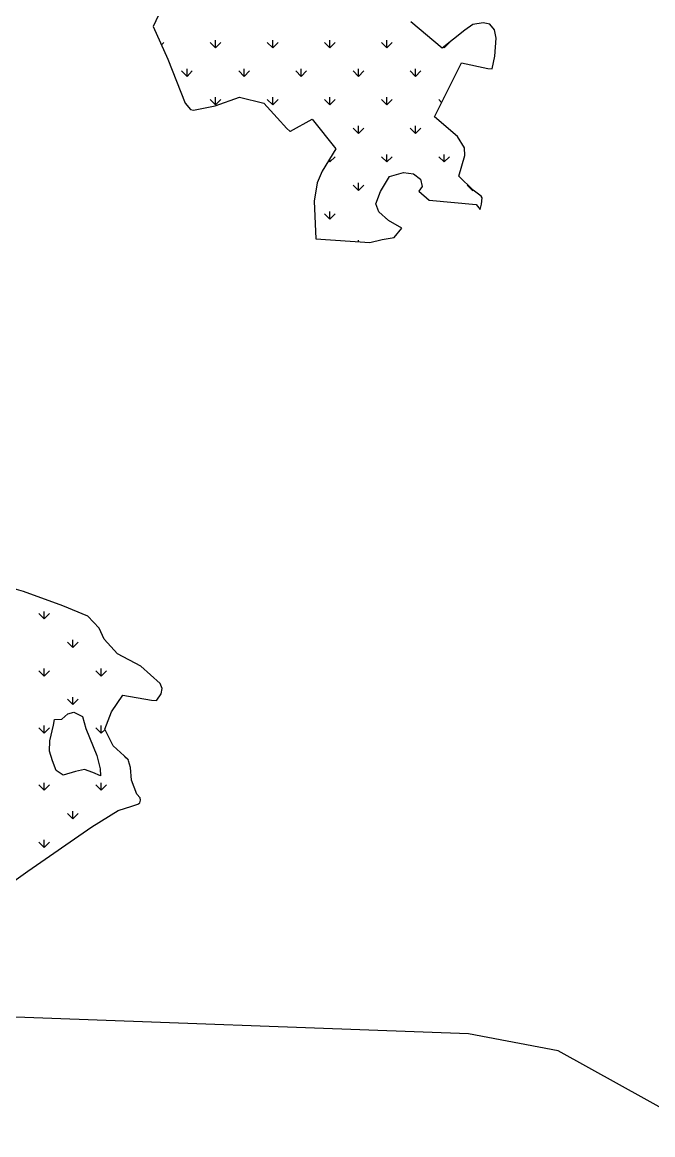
# Model space of a CAD drawing. Header units: metres. Extents: x 266208 to 280437, y 2124392 to 2131586.
# Drawn here: x 271364 to 272950, y 2125802 to 2128600 of the extents above; entities that cross this region are included whole.
import ezdxf

# ---------------------------------------------------------------- set-up
doc = ezdxf.new("R2010")
doc.units = ezdxf.units.M
doc.layers.add('MANGROOVES', color=112, linetype='Continuous')
doc.layers.add('village', color=3, linetype='Continuous')

msp = doc.modelspace()

# ---------------------------------------------------------------- linework, layer by layer
at = {"layer": 'MANGROOVES'}
for p, q in [((271706.4, 2128618.3), (271693.3, 2128590.2)), ((271693.3, 2128590.2), (271730.3, 2128507.9)), ((272420.6, 2128535.5), (272341.5, 2128601.7)), ((272497.8, 2128594.8), (272477.3, 2128580.6)), ((272523.3, 2128599.3), (272497.8, 2128594.8)), ((272540.4, 2128595.5), (272523.3, 2128599.3)), ((272552.2, 2128581.7), (272540.4, 2128595.5)), ((272555.8, 2128560.4), (272552.2, 2128581.7)), ((272477.3, 2128580.6), (272420.6, 2128535.5)), ((272552.6, 2128514.8), (272555.8, 2128560.4)), ((271730.3, 2128507.9), (271774.2, 2128396.6)), ((272400.9, 2128362.9), (272469.1, 2128498.5)), ((272469.1, 2128498.5), (272535.2, 2128484)), ((272546, 2128483.5), (272552.6, 2128514.8)), ((272535.2, 2128484), (272546, 2128483.5)), ((272546, 2128483.5), (272546, 2128483.5)), ((271774.2, 2128396.6), (271787.5, 2128381)), ((271795, 2128379.3), (271849.4, 2128390.1)), ((271849.4, 2128390.1), (271910.9, 2128411.9)), ((271910.9, 2128411.9), (271972, 2128396.8)), ((271972, 2128396.8), (272005.6, 2128359.8)), ((271787.5, 2128381), (271795, 2128379.3)), ((272005.6, 2128359.8), (272029.6, 2128332.9)), ((272458.5, 2128312.9), (272400.9, 2128362.9)), ((272029.6, 2128332.9), (272037.4, 2128326.5)), ((272038.6, 2128326.4), (272093.3, 2128357)), ((272093.3, 2128357), (272152.8, 2128282.1)), ((272037.4, 2128326.5), (272038.6, 2128326.4)), ((272476.5, 2128284.7), (272458.5, 2128312.9)), ((272152.8, 2128282.1), (272118.9, 2128225.7)), ((272477.4, 2128264.9), (272476.5, 2128284.7)), ((272462.2, 2128213.1), (272477.4, 2128264.9)), ((272118.9, 2128225.7), (272106.3, 2128196.9)), ((272287.8, 2128212.2), (272322.8, 2128222.6)), ((272322.8, 2128222.6), (272347.9, 2128219.5)), ((272347.9, 2128219.5), (272365.7, 2128206.1)), ((272106.3, 2128196.9), (272098.7, 2128150.3)), ((272265.4, 2128174.9), (272287.8, 2128212.2)), ((272365.7, 2128206.1), (272370.3, 2128187)), ((272497.9, 2128177.9), (272462.2, 2128213.1)), ((272253.5, 2128144), (272265.4, 2128174.9)), ((272370.3, 2128187), (272361.5, 2128175.2)), ((272361.5, 2128175.2), (272387.7, 2128152.8)), ((272518.4, 2128163.2), (272497.9, 2128177.9)), ((272520.7, 2128158.9), (272518.4, 2128163.2)), ((272098.7, 2128150.3), (272102.9, 2128055.8)), ((272260.9, 2128123.2), (272253.5, 2128144)), ((272387.7, 2128152.8), (272506.1, 2128141.8)), ((272506.1, 2128141.8), (272516.3, 2128129.4)), ((272516.3, 2128129.4), (272519.3, 2128142.5)), ((272519.3, 2128142.5), (272520.7, 2128158.9)), ((272285.1, 2128102.1), (272260.9, 2128123.2)), ((272318.6, 2128082.6), (272285.1, 2128102.1)), ((272299.7, 2128059.3), (272318.6, 2128082.6)), ((272102.9, 2128055.8), (272238.3, 2128046.6)), ((272238.3, 2128046.6), (272269.7, 2128054.3)), ((272269.7, 2128054.3), (272299.7, 2128059.3)), ((271367.3, 2127168.5), (271307.6, 2127185)), ((271466.2, 2127132.5), (271367.3, 2127168.5)), ((271529.1, 2127106.1), (271466.2, 2127132.5)), ((271557.7, 2127076.3), (271529.1, 2127106.1)), ((271569.8, 2127048.7), (271557.7, 2127076.3)), ((271603.5, 2127011.7), (271569.8, 2127048.7)), ((271662, 2126980.6), (271603.5, 2127011.7)), ((271710.7, 2126936.9), (271662, 2126980.6)), ((271716, 2126924.3), (271710.7, 2126936.9)), ((271588.4, 2126865.5), (271617.1, 2126907.4)), ((271617.1, 2126907.4), (271689.2, 2126894.9)), ((271702.9, 2126894.8), (271713.8, 2126911.2)), ((271713.8, 2126911.2), (271716, 2126924.3)), ((271689.2, 2126894.9), (271702.5, 2126894.4)), ((271702.5, 2126894.4), (271702.9, 2126894.8)), ((271442.6, 2126831.7), (271445.3, 2126846.4)), ((271445.3, 2126846.4), (271464, 2126847.2)), ((271464, 2126847.2), (271478.9, 2126860.3)), ((271478.9, 2126860.3), (271493.7, 2126864.7)), ((271493.7, 2126864.7), (271515.8, 2126854)), ((271515.8, 2126854), (271523.9, 2126823.8)), ((271572, 2126822.1), (271588.4, 2126865.5)), ((271433.4, 2126792.7), (271442.6, 2126831.7)), ((271523.9, 2126823.8), (271552, 2126755.8)), ((271592.7, 2126780.2), (271572, 2126822.1)), ((271433, 2126766.9), (271433.4, 2126792.7)), ((271440.6, 2126742), (271433, 2126766.9)), ((271620.6, 2126755.1), (271592.7, 2126780.2)), ((271449.2, 2126718.2), (271440.6, 2126742)), ((271552, 2126755.8), (271560.5, 2126722.4)), ((271630.6, 2126745.4), (271620.6, 2126755.1)), ((271631.5, 2126742.4), (271630.6, 2126745.4)), ((271636, 2126725.3), (271631.5, 2126742.4)), ((271466.9, 2126706.1), (271449.2, 2126718.2)), ((271498.3, 2126715.4), (271466.9, 2126706.1)), ((271520.3, 2126720.4), (271498.3, 2126715.4)), ((271541.7, 2126712.6), (271520.3, 2126720.4)), ((271561, 2126704.4), (271541.7, 2126712.6)), ((271560.5, 2126722.4), (271561, 2126704.4)), ((271638.9, 2126694.1), (271636, 2126725.3)), ((271652.7, 2126658.9), (271638.9, 2126694.1)), ((271660.6, 2126649.4), (271652.7, 2126658.9)), ((271605.6, 2126617.1), (271639.7, 2126628.6)), ((271639.7, 2126628.6), (271654.6, 2126633.1)), ((271654.6, 2126633.1), (271659.9, 2126637)), ((271659.9, 2126637), (271661.3, 2126643.7)), ((271661.3, 2126643.7), (271660.6, 2126649.4)), ((271539.1, 2126576.1), (271605.6, 2126617.1)), ((271377.9, 2126465.2), (271539.1, 2126576.1)), ((271272.8, 2126389.6), (271377.9, 2126465.2))]:
    msp.add_line(p, q, dxfattribs=at)
at = {"layer": 'MANGROOVES', "linetype": 'Continuous'}
for p, q in [((271850.3, 2128536.2), (271850.3, 2128555.3)), ((271994, 2128536.2), (271994, 2128555.3)), ((272137.7, 2128536.2), (272137.7, 2128555.3)), ((272281.4, 2128536.2), (272281.4, 2128555.3)), ((271714.2, 2128543.8), (271720.1, 2128549.7)), ((271850.3, 2128536.2), (271836.8, 2128549.7)), ((271850.3, 2128536.2), (271863.8, 2128549.7)), ((271994, 2128536.2), (271980.5, 2128549.7)), ((271994, 2128536.2), (272007.5, 2128549.7)), ((272137.7, 2128536.2), (272124.2, 2128549.7)), ((272137.7, 2128536.2), (272151.2, 2128549.7)), ((272281.4, 2128536.2), (272267.9, 2128549.7)), ((272281.4, 2128536.2), (272294.8, 2128549.7)), ((272425, 2128536.2), (272423.5, 2128537.8)), ((272425, 2128536.2), (272438.5, 2128549.7)), ((272425, 2128536.2), (272425, 2128539.1)), ((271778.5, 2128464.4), (271765, 2128477.9)), ((271778.5, 2128464.4), (271778.5, 2128483.4)), ((271778.5, 2128464.4), (271791.9, 2128477.9)), ((271922.2, 2128464.4), (271908.7, 2128477.9)), ((271922.2, 2128464.4), (271922.2, 2128483.4)), ((271922.2, 2128464.4), (271935.6, 2128477.9)), ((272065.8, 2128464.4), (272052.4, 2128477.9)), ((272065.8, 2128464.4), (272065.8, 2128483.4)), ((272065.8, 2128464.4), (272079.3, 2128477.9)), ((272209.5, 2128464.4), (272196.1, 2128477.9)), ((272209.5, 2128464.4), (272209.5, 2128483.4)), ((272209.5, 2128464.4), (272223, 2128477.9)), ((272353.2, 2128464.4), (272339.7, 2128477.9)), ((272353.2, 2128464.4), (272353.2, 2128483.4)), ((272353.2, 2128464.4), (272366.7, 2128477.9)), ((271850.3, 2128392.5), (271836.8, 2128406)), ((271850.3, 2128392.5), (271850.3, 2128411.6)), ((271850.3, 2128392.5), (271863.8, 2128406)), ((271994, 2128392.5), (271980.5, 2128406)), ((271994, 2128392.5), (271994, 2128411.6)), ((271994, 2128392.5), (272007.5, 2128406)), ((272137.7, 2128392.5), (272124.2, 2128406)), ((272137.7, 2128392.5), (272137.7, 2128411.6)), ((272137.7, 2128392.5), (272151.2, 2128406)), ((272281.4, 2128392.5), (272267.9, 2128406)), ((272281.4, 2128392.5), (272281.4, 2128411.6)), ((272281.4, 2128392.5), (272294.8, 2128406)), ((272418.9, 2128398.7), (272411.6, 2128406)), ((272425, 2128410.9), (272425, 2128411.6)), ((272052.4, 2128334.1), (272052.4, 2128334.2)), ((272209.5, 2128320.7), (272196.1, 2128334.2)), ((272209.5, 2128320.7), (272209.5, 2128339.8)), ((272209.5, 2128320.7), (272223, 2128334.2)), ((272353.2, 2128320.7), (272339.7, 2128334.2)), ((272353.2, 2128320.7), (272353.2, 2128339.8)), ((272353.2, 2128320.7), (272366.7, 2128334.2)), ((272137.7, 2128248.9), (272134.6, 2128251.9)), ((272137.7, 2128248.9), (272151.2, 2128262.3)), ((272137.7, 2128248.9), (272137.7, 2128257)), ((272281.4, 2128248.9), (272267.9, 2128262.3)), ((272281.4, 2128248.9), (272281.4, 2128267.9)), ((272281.4, 2128248.9), (272294.8, 2128262.3)), ((272425, 2128248.9), (272411.6, 2128262.3)), ((272425, 2128248.9), (272425, 2128267.9)), ((272425, 2128248.9), (272438.5, 2128262.3)), ((272209.5, 2128177), (272196.1, 2128190.5)), ((272209.5, 2128177), (272209.5, 2128196.1)), ((272209.5, 2128177), (272223, 2128190.5)), ((272496.9, 2128177), (272483.4, 2128190.5)), ((272496.9, 2128177), (272496.9, 2128179)), ((272496.9, 2128177), (272497.9, 2128178)), ((272137.7, 2128105.2), (272124.2, 2128118.6)), ((272137.7, 2128105.2), (272137.7, 2128124.2)), ((272137.7, 2128105.2), (272151.2, 2128118.6)), ((272281.4, 2128105.2), (272279.9, 2128106.7)), ((272281.4, 2128105.2), (272281.4, 2128105.4)), ((272281.4, 2128105.2), (272281.5, 2128105.3)), ((272209.5, 2128048.6), (272209.5, 2128052.4)), ((271419.3, 2127099.4), (271405.8, 2127112.9)), ((271419.3, 2127099.4), (271419.3, 2127118.4)), ((271419.3, 2127099.4), (271432.7, 2127112.9)), ((271491.1, 2127027.5), (271491.1, 2127046.6)), ((271491.1, 2127027.5), (271477.6, 2127041)), ((271491.1, 2127027.5), (271504.6, 2127041)), ((271419.3, 2126955.7), (271405.8, 2126969.2)), ((271419.3, 2126955.7), (271419.3, 2126974.8)), ((271419.3, 2126955.7), (271432.7, 2126969.2)), ((271562.9, 2126955.7), (271549.5, 2126969.2)), ((271562.9, 2126955.7), (271562.9, 2126974.8)), ((271562.9, 2126955.7), (271576.4, 2126969.2)), ((271491.1, 2126883.9), (271491.1, 2126902.9)), ((271491.1, 2126883.9), (271477.6, 2126897.3)), ((271491.1, 2126883.9), (271504.6, 2126897.3)), ((271419.3, 2126812), (271405.8, 2126825.5)), ((271419.3, 2126812), (271419.3, 2126831.1)), ((271419.3, 2126812), (271432.7, 2126825.5)), ((271562.9, 2126812), (271549.5, 2126825.5)), ((271562.9, 2126812), (271562.9, 2126831.1)), ((271562.9, 2126812), (271572.3, 2126821.4)), ((271631, 2126743.9), (271621.3, 2126753.6)), ((271419.3, 2126668.3), (271405.8, 2126681.8)), ((271419.3, 2126668.3), (271419.3, 2126687.4)), ((271419.3, 2126668.3), (271432.7, 2126681.8)), ((271562.9, 2126668.3), (271549.5, 2126681.8)), ((271562.9, 2126668.3), (271562.9, 2126687.4)), ((271562.9, 2126668.3), (271576.4, 2126681.8)), ((271491.1, 2126596.5), (271477.6, 2126610)), ((271491.1, 2126596.5), (271491.1, 2126615.5)), ((271491.1, 2126596.5), (271504.6, 2126610)), ((271419.3, 2126524.6), (271405.8, 2126538.1)), ((271419.3, 2126524.6), (271419.3, 2126543.7)), ((271419.3, 2126524.6), (271432.7, 2126538.1))]:
    msp.add_line(p, q, dxfattribs=at)
at = {"layer": 'village', "color": 3, "true_color": 0x00ff00}
for p, q in [((272486.7, 2126055.4), (270950.2, 2126111.8)), ((272712.3, 2126013.1), (272486.7, 2126055.4)), ((273092.9, 2125801.7), (272712.3, 2126013.1))]:
    msp.add_line(p, q, dxfattribs=at)

doc.saveas('drawing.dxf')
